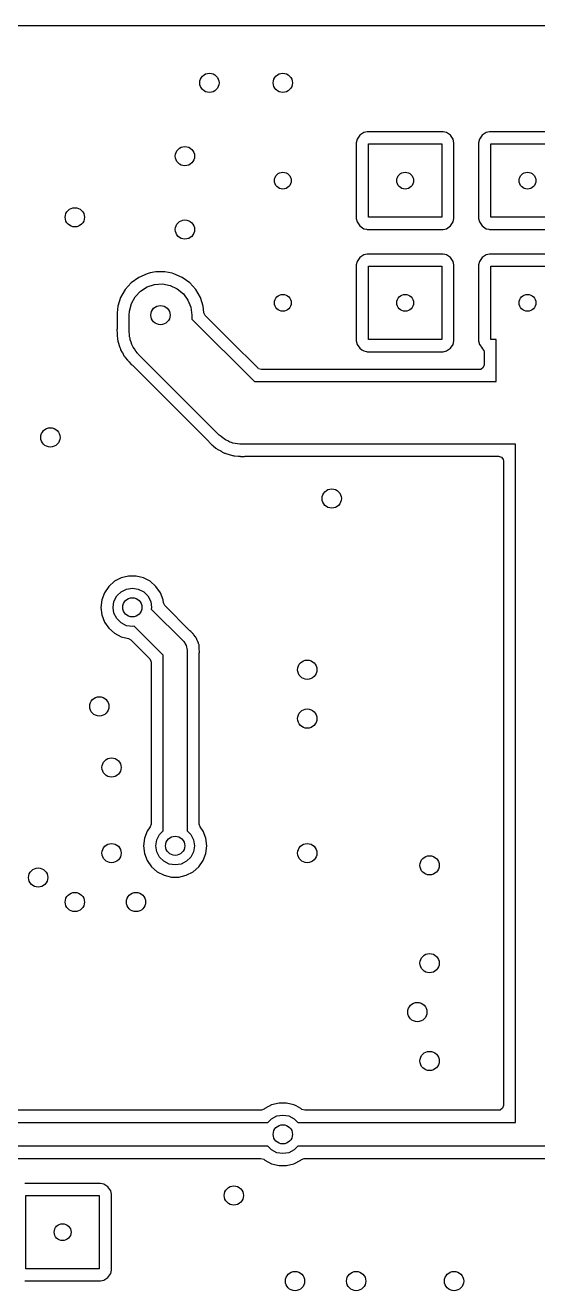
# Model space of a CAD drawing. Extents: x -0.19 to 2.19, y -0.19 to 1.39.
# Drawn here: x 0.61 to 1.028, y 0.352 to 1.387 of the extents above; entities that cross this region are included whole.
import ezdxf

# ---------------------------------------------------------------- set-up
doc = ezdxf.new("R2010")
doc.units = 0
doc.header["$MEASUREMENT"] = 0
doc.layers.add('BLACK', color=7, linetype='CONTINUOUS')

msp = doc.modelspace()

# ---------------------------------------------------------------- linework, layer by layer
at = {"layer": 'BLACK', "linetype": 'CONTINUOUS'}
for p, q in [((-0.1831, 1.387), (2.1831, 1.387)), ((0.8807, 1.2938), (0.8801, 1.291)), ((0.8829, 1.2971), (0.8807, 1.2938)), ((0.8807, 1.2938), (0.8807, 1.2938)), ((0.8862, 1.2993), (0.8829, 1.2971)), ((0.8829, 1.2971), (0.8829, 1.2971)), ((0.889, 1.2999), (0.8862, 1.2993)), ((0.8862, 1.2993), (0.8862, 1.2993)), ((0.951, 1.2999), (0.889, 1.2999)), ((0.889, 1.2999), (0.889, 1.2999)), ((0.889, 1.2999), (0.889, 1.2999)), ((0.9538, 1.2993), (0.951, 1.2999)), ((0.951, 1.2999), (0.951, 1.2999)), ((0.9571, 1.2971), (0.9538, 1.2993)), ((0.9538, 1.2993), (0.9538, 1.2993)), ((0.9538, 1.2993), (0.9538, 1.2993)), ((0.9538, 1.2993), (0.9538, 1.2993)), ((0.9593, 1.2938), (0.9571, 1.2971)), ((0.9571, 1.2971), (0.9571, 1.2971)), ((0.9599, 1.291), (0.9593, 1.2938)), ((0.9807, 1.2938), (0.9801, 1.291)), ((0.9829, 1.2971), (0.9807, 1.2938)), ((0.9807, 1.2938), (0.9807, 1.2938)), ((0.9862, 1.2993), (0.9829, 1.2971)), ((0.9829, 1.2971), (0.9829, 1.2971)), ((0.989, 1.2999), (0.9862, 1.2993)), ((0.9862, 1.2993), (0.9862, 1.2993)), ((1.051, 1.2999), (0.989, 1.2999)), ((0.989, 1.2999), (0.989, 1.2999)), ((0.989, 1.2999), (0.989, 1.2999)), ((0.8801, 1.291), (0.8801, 1.291)), ((0.8801, 1.291), (0.8801, 1.229)), ((0.89, 1.23), (0.89, 1.29)), ((0.89, 1.29), (0.95, 1.29)), ((0.95, 1.29), (0.95, 1.23)), ((0.9599, 1.229), (0.9599, 1.291)), ((0.9801, 1.291), (0.9801, 1.291)), ((0.9801, 1.291), (0.9801, 1.229)), ((0.99, 1.23), (0.99, 1.29)), ((0.99, 1.29), (1.05, 1.29)), ((0.8801, 1.229), (0.8801, 1.229)), ((0.8801, 1.229), (0.8807, 1.2262)), ((0.8807, 1.2262), (0.8807, 1.2262)), ((0.8807, 1.2262), (0.8829, 1.2229)), ((0.8829, 1.2229), (0.8829, 1.2229)), ((0.8829, 1.2229), (0.8862, 1.2207)), ((0.95, 1.23), (0.89, 1.23)), ((0.9538, 1.2207), (0.9571, 1.2229)), ((0.9571, 1.2229), (0.9593, 1.2262)), ((0.9593, 1.2262), (0.9599, 1.229)), ((0.9599, 1.229), (0.9599, 1.229)), ((0.9801, 1.229), (0.9807, 1.2262)), ((0.9801, 1.229), (0.9801, 1.229)), ((0.9807, 1.2262), (0.9807, 1.2262)), ((0.9807, 1.2262), (0.9829, 1.2229)), ((0.9829, 1.2229), (0.9829, 1.2229)), ((0.9829, 1.2229), (0.9862, 1.2207)), ((1.05, 1.23), (0.99, 1.23)), ((0.8862, 1.2207), (0.8883, 1.2203)), ((0.8883, 1.2203), (0.889, 1.2201)), ((0.889, 1.2201), (0.889, 1.2201)), ((0.889, 1.2201), (0.889, 1.2201)), ((0.889, 1.2201), (0.889, 1.2201)), ((0.889, 1.2201), (0.951, 1.2201)), ((0.951, 1.2201), (0.9538, 1.2207)), ((0.951, 1.2201), (0.951, 1.2201)), ((0.9862, 1.2207), (0.9883, 1.2203)), ((0.9883, 1.2203), (0.989, 1.2201)), ((0.989, 1.2201), (0.989, 1.2201)), ((0.989, 1.2201), (0.989, 1.2201)), ((0.989, 1.2201), (0.989, 1.2201)), ((0.989, 1.2201), (1.051, 1.2201)), ((0.8807, 1.1939), (0.8801, 1.191)), ((0.8801, 1.191), (0.8801, 1.191)), ((0.8801, 1.191), (0.8801, 1.129)), ((0.8829, 1.1971), (0.8807, 1.1939)), ((0.8807, 1.1939), (0.8807, 1.1939)), ((0.8862, 1.1993), (0.8829, 1.1971)), ((0.8829, 1.1971), (0.8829, 1.1971)), ((0.889, 1.1999), (0.8862, 1.1993)), ((0.8862, 1.1993), (0.8862, 1.1993)), ((0.951, 1.1999), (0.889, 1.1999)), ((0.889, 1.1999), (0.889, 1.1999)), ((0.889, 1.1999), (0.889, 1.1999)), ((0.9538, 1.1993), (0.951, 1.1999)), ((0.951, 1.1999), (0.951, 1.1999)), ((0.9571, 1.1971), (0.9538, 1.1993)), ((0.9538, 1.1993), (0.9538, 1.1993)), ((0.9538, 1.1993), (0.9538, 1.1993)), ((0.9538, 1.1993), (0.9538, 1.1993)), ((0.9593, 1.1939), (0.9571, 1.1971)), ((0.9571, 1.1971), (0.9571, 1.1971)), ((0.9599, 1.191), (0.9593, 1.1939)), ((0.9599, 1.129), (0.9599, 1.191)), ((0.9807, 1.1939), (0.9801, 1.191)), ((0.9801, 1.191), (0.9801, 1.191)), ((0.9801, 1.191), (0.9801, 1.129)), ((0.9829, 1.1971), (0.9807, 1.1939)), ((0.9807, 1.1939), (0.9807, 1.1939)), ((0.9862, 1.1993), (0.9829, 1.1971)), ((0.9829, 1.1971), (0.9829, 1.1971)), ((0.989, 1.1999), (0.9862, 1.1993)), ((0.9862, 1.1993), (0.9862, 1.1993)), ((1.051, 1.1999), (0.989, 1.1999)), ((0.989, 1.1999), (0.989, 1.1999)), ((0.989, 1.1999), (0.989, 1.1999)), ((0.7022, 1.1809), (0.6961, 1.1765)), ((0.709, 1.1839), (0.7022, 1.1809)), ((0.7022, 1.1809), (0.7022, 1.1809)), ((0.7116, 1.1845), (0.709, 1.1839)), ((0.709, 1.1839), (0.709, 1.1839)), ((0.7163, 1.1854), (0.7116, 1.1845)), ((0.7237, 1.1854), (0.7163, 1.1854)), ((0.7296, 1.1842), (0.7237, 1.1854)), ((0.731, 1.1839), (0.7296, 1.1842)), ((0.7378, 1.1809), (0.731, 1.1839)), ((0.731, 1.1839), (0.731, 1.1839)), ((0.731, 1.1839), (0.731, 1.1839)), ((0.731, 1.1839), (0.731, 1.1839)), ((0.7439, 1.1765), (0.7378, 1.1809)), ((0.7378, 1.1809), (0.7378, 1.1809)), ((0.7378, 1.1809), (0.7378, 1.1809)), ((0.89, 1.13), (0.89, 1.19)), ((0.89, 1.19), (0.95, 1.19)), ((0.95, 1.19), (0.95, 1.13)), ((0.99, 1.13), (0.99, 1.19)), ((0.99, 1.19), (1.05, 1.19)), ((0.6912, 1.1709), (0.6874, 1.1645)), ((0.6961, 1.1765), (0.6912, 1.1709)), ((0.6912, 1.1709), (0.6912, 1.1709)), ((0.6961, 1.1765), (0.6961, 1.1765)), ((0.6993, 1.165), (0.7037, 1.1697)), ((0.7037, 1.1697), (0.7091, 1.1732)), ((0.7091, 1.1732), (0.7152, 1.1751)), ((0.7152, 1.1751), (0.7216, 1.1755)), ((0.7216, 1.1755), (0.7279, 1.1743)), ((0.7279, 1.1743), (0.7337, 1.1716)), ((0.7337, 1.1716), (0.7387, 1.1675)), ((0.7488, 1.1709), (0.7439, 1.1765)), ((0.7507, 1.1678), (0.7488, 1.1709)), ((0.6874, 1.1645), (0.6851, 1.1574)), ((0.6874, 1.1645), (0.6874, 1.1645)), ((0.6946, 1.1532), (0.6962, 1.1594)), ((0.6962, 1.1594), (0.6993, 1.165)), ((0.7387, 1.1675), (0.7424, 1.1623)), ((0.7424, 1.1623), (0.7448, 1.1564)), ((0.7526, 1.1645), (0.7507, 1.1678)), ((0.7549, 1.1574), (0.7526, 1.1645)), ((0.7526, 1.1645), (0.7526, 1.1645)), ((0.7526, 1.1645), (0.7526, 1.1645)), ((0.6851, 1.1574), (0.6845, 1.1519)), ((0.6845, 1.1519), (0.6845, 1.1393)), ((0.6944, 1.15), (0.6946, 1.1532)), ((0.6944, 1.1362), (0.6944, 1.15)), ((0.7448, 1.1564), (0.7456, 1.15)), ((0.7456, 1.15), (0.7456, 1.1468)), ((0.7554, 1.1522), (0.7549, 1.1574)), ((0.7554, 1.152), (0.7554, 1.1522)), ((0.7565, 1.1498), (0.7554, 1.152)), ((0.7773, 1.129), (0.7565, 1.1498)), ((0.6845, 1.1387), (0.6844, 1.1381)), ((0.6845, 1.1393), (0.6845, 1.1387)), ((0.7456, 1.1468), (0.7968, 1.0956)), ((0.6844, 1.1381), (0.6845, 1.1353)), ((0.6845, 1.1353), (0.6845, 1.1352)), ((0.6845, 1.1352), (0.6845, 1.1344)), ((0.6845, 1.1344), (0.6845, 1.1344)), ((0.6845, 1.1344), (0.6846, 1.1335)), ((0.6846, 1.1335), (0.6846, 1.1334)), ((0.6846, 1.1334), (0.6848, 1.1306)), ((0.6848, 1.1306), (0.6848, 1.1306)), ((0.6848, 1.1306), (0.685, 1.13)), ((0.685, 1.13), (0.6851, 1.1294)), ((0.6851, 1.1294), (0.6851, 1.1288)), ((0.6851, 1.1288), (0.686, 1.1262)), ((0.6947, 1.1342), (0.6944, 1.1362)), ((0.6947, 1.1322), (0.6947, 1.1342)), ((0.6951, 1.1311), (0.6947, 1.1322)), ((0.6952, 1.1299), (0.6951, 1.1311)), ((0.696, 1.128), (0.6952, 1.1299)), ((0.7998, 1.1066), (0.7773, 1.129)), ((0.8801, 1.129), (0.8807, 1.1261)), ((0.8801, 1.129), (0.8801, 1.129)), ((0.95, 1.13), (0.89, 1.13)), ((0.9593, 1.1261), (0.9599, 1.129)), ((0.9801, 1.129), (0.9801, 1.129)), ((0.9801, 1.129), (0.9807, 1.1261)), ((0.9944, 1.13), (0.99, 1.13)), ((0.9944, 1.0956), (0.9944, 1.13)), ((0.686, 1.1262), (0.686, 1.1261)), ((0.686, 1.1261), (0.6867, 1.1235)), ((0.6867, 1.1235), (0.6867, 1.1235)), ((0.6867, 1.1235), (0.687, 1.1229)), ((0.687, 1.1229), (0.6872, 1.1223)), ((0.6872, 1.1223), (0.6874, 1.1217)), ((0.6874, 1.1217), (0.6874, 1.1217)), ((0.6874, 1.1217), (0.6888, 1.1193)), ((0.6888, 1.1193), (0.6889, 1.1193)), ((0.6889, 1.1193), (0.6901, 1.1168)), ((0.6965, 1.1261), (0.696, 1.128)), ((0.6971, 1.125), (0.6965, 1.1261)), ((0.6976, 1.1239), (0.6971, 1.125)), ((0.6988, 1.1223), (0.6976, 1.1239)), ((0.6998, 1.1205), (0.6988, 1.1223)), ((0.7011, 1.119), (0.6998, 1.1205)), ((0.7013, 1.1187), (0.7011, 1.119)), ((0.7015, 1.1185), (0.7013, 1.1187)), ((0.7019, 1.1181), (0.7015, 1.1185)), ((0.7681, 1.0519), (0.7019, 1.1181)), ((0.8807, 1.1261), (0.8807, 1.1261)), ((0.8807, 1.1261), (0.8829, 1.1229)), ((0.8829, 1.1229), (0.8829, 1.1229)), ((0.8829, 1.1229), (0.8846, 1.1217)), ((0.8846, 1.1217), (0.8862, 1.1207)), ((0.8862, 1.1207), (0.8883, 1.1203)), ((0.8883, 1.1203), (0.889, 1.1201)), ((0.889, 1.1201), (0.889, 1.1201)), ((0.889, 1.1201), (0.889, 1.1201)), ((0.889, 1.1201), (0.889, 1.1201)), ((0.889, 1.1201), (0.951, 1.1201)), ((0.951, 1.1201), (0.9538, 1.1207)), ((0.951, 1.1201), (0.951, 1.1201)), ((0.9538, 1.1207), (0.9571, 1.1229)), ((0.9571, 1.1229), (0.9593, 1.1261)), ((0.9807, 1.1261), (0.9807, 1.1261)), ((0.9807, 1.1261), (0.981, 1.1258)), ((0.981, 1.1258), (0.9829, 1.1229)), ((0.9829, 1.1229), (0.9829, 1.1229)), ((0.9829, 1.1229), (0.9832, 1.1226)), ((0.9832, 1.1226), (0.9831, 1.1226)), ((0.9831, 1.1226), (0.9843, 1.1211)), ((0.9843, 1.1211), (0.9845, 1.1197)), ((0.9845, 1.1197), (0.9845, 1.1094)), ((0.6901, 1.1168), (0.6905, 1.1163)), ((0.6905, 1.1163), (0.6908, 1.1158)), ((0.6908, 1.1158), (0.6912, 1.1153)), ((0.6912, 1.1153), (0.6912, 1.1153)), ((0.6912, 1.1153), (0.693, 1.1132)), ((0.693, 1.1132), (0.6931, 1.1132)), ((0.6931, 1.1132), (0.6936, 1.1125)), ((0.6936, 1.1125), (0.6941, 1.112)), ((0.6941, 1.112), (0.6942, 1.1118)), ((0.6942, 1.1118), (0.6943, 1.1118)), ((0.6943, 1.1118), (0.6943, 1.1117)), ((0.6943, 1.1117), (0.6961, 1.1097)), ((0.6961, 1.1097), (0.6967, 1.1094)), ((0.6967, 1.1094), (0.6971, 1.109)), ((0.6971, 1.109), (0.759, 1.0471)), ((0.9845, 1.1094), (0.9838, 1.1071)), ((0.8002, 1.1062), (0.7998, 1.1066)), ((0.8025, 1.1055), (0.8002, 1.1062)), ((0.9807, 1.1055), (0.8025, 1.1055)), ((0.9819, 1.1056), (0.9807, 1.1055)), ((0.9838, 1.1071), (0.9819, 1.1056)), ((0.7968, 1.0956), (0.9944, 1.0956)), ((0.759, 1.0471), (0.7594, 1.0467)), ((0.7594, 1.0467), (0.7597, 1.0461)), ((0.7597, 1.0461), (0.7597, 1.0461)), ((0.7597, 1.0461), (0.7618, 1.0443)), ((0.7697, 1.0507), (0.7681, 1.0519)), ((0.7712, 1.0493), (0.7697, 1.0507)), ((0.7722, 1.0487), (0.7712, 1.0493)), ((0.7732, 1.048), (0.7722, 1.0487)), ((0.775, 1.0472), (0.7732, 1.048)), ((0.7768, 1.0462), (0.775, 1.0472)), ((0.778, 1.0459), (0.7768, 1.0462)), ((0.7791, 1.0454), (0.778, 1.0459)), ((0.7811, 1.0451), (0.7791, 1.0454)), ((0.7618, 1.0443), (0.7618, 1.0442)), ((0.7618, 1.0442), (0.7625, 1.0436)), ((0.7625, 1.0436), (0.7625, 1.0436)), ((0.7625, 1.0436), (0.7631, 1.0431)), ((0.7631, 1.0431), (0.7632, 1.043)), ((0.7632, 1.043), (0.7653, 1.0412)), ((0.7653, 1.0412), (0.7653, 1.0412)), ((0.7653, 1.0412), (0.7658, 1.0409)), ((0.7658, 1.0409), (0.7663, 1.0405)), ((0.7663, 1.0405), (0.7668, 1.0401)), ((0.7668, 1.0401), (0.7693, 1.0389)), ((0.7693, 1.0389), (0.7693, 1.0388)), ((0.7693, 1.0388), (0.7717, 1.0374)), ((0.7717, 1.0374), (0.7723, 1.0372)), ((0.7723, 1.0372), (0.7729, 1.037)), ((0.7729, 1.037), (0.7734, 1.0367)), ((0.7734, 1.0367), (0.7761, 1.036)), ((0.7761, 1.036), (0.7762, 1.036)), ((0.7762, 1.036), (0.7788, 1.0351)), ((0.7788, 1.0351), (0.7794, 1.0351)), ((0.7794, 1.0351), (0.78, 1.035)), ((0.78, 1.035), (0.7806, 1.0348)), ((0.783, 1.0446), (0.7811, 1.0451)), ((0.785, 1.0445), (0.783, 1.0446)), ((0.7854, 1.0444), (0.785, 1.0445)), ((0.7857, 1.0444), (0.7854, 1.0444)), ((0.7862, 1.0444), (0.7857, 1.0444)), ((1.0102, 1.0444), (0.7862, 1.0444)), ((1.0102, 0.91), (1.0102, 1.0444)), ((0.7806, 1.0348), (0.7834, 1.0347)), ((0.7834, 1.0347), (0.7835, 1.0346)), ((0.7835, 1.0346), (0.7839, 1.0346)), ((0.7839, 1.0346), (0.7844, 1.0346)), ((0.7844, 1.0346), (0.7844, 1.0346)), ((0.7844, 1.0346), (0.7844, 1.0346)), ((0.7844, 1.0346), (0.7852, 1.0346)), ((0.7852, 1.0346), (0.7853, 1.0345)), ((0.7853, 1.0345), (0.7872, 1.0345)), ((0.7872, 1.0345), (0.7881, 1.0344)), ((0.7881, 1.0344), (0.7887, 1.0345)), ((0.7881, 1.0344), (0.7881, 1.0344)), ((0.7881, 1.0344), (0.7881, 1.0344)), ((0.7887, 1.0345), (0.7893, 1.0346)), ((0.7893, 1.0346), (0.9964, 1.0346)), ((0.9964, 1.0346), (0.9987, 1.0338)), ((0.9987, 1.0338), (1.0001, 1.0318)), ((1.0001, 1.0318), (1.0003, 1.0307)), ((1.0003, 1.0307), (1.0003, 0.5036)), ((0.6824, 0.9323), (0.6777, 0.9281)), ((0.6879, 0.9351), (0.6824, 0.9323)), ((0.6939, 0.9366), (0.6879, 0.9351)), ((0.7001, 0.9366), (0.6939, 0.9366)), ((0.6939, 0.9366), (0.6939, 0.9366)), ((0.7062, 0.9351), (0.7001, 0.9366)), ((0.7001, 0.9366), (0.7001, 0.9366)), ((0.7089, 0.9337), (0.7062, 0.9351)), ((0.7117, 0.9323), (0.7089, 0.9337)), ((0.7163, 0.9281), (0.7117, 0.9323)), ((0.6742, 0.923), (0.672, 0.9172)), ((0.6777, 0.9281), (0.6742, 0.923)), ((0.6843, 0.9203), (0.6878, 0.9238)), ((0.6878, 0.9238), (0.6922, 0.926)), ((0.6922, 0.926), (0.697, 0.9268)), ((0.697, 0.9268), (0.7019, 0.926)), ((0.7019, 0.926), (0.7063, 0.9238)), ((0.7063, 0.9238), (0.7098, 0.9203)), ((0.7199, 0.923), (0.7163, 0.9281)), ((0.7221, 0.9172), (0.7199, 0.923)), ((0.672, 0.9172), (0.6712, 0.911)), ((0.6712, 0.911), (0.6712, 0.911)), ((0.6712, 0.911), (0.672, 0.9048)), ((0.672, 0.9172), (0.672, 0.9172)), ((0.6813, 0.911), (0.682, 0.9159)), ((0.682, 0.9062), (0.6813, 0.911)), ((0.682, 0.9159), (0.6843, 0.9203)), ((0.7098, 0.9203), (0.712, 0.9159)), ((0.712, 0.9159), (0.7128, 0.911)), ((0.7128, 0.911), (0.7125, 0.9094)), ((0.7224, 0.9147), (0.7221, 0.9172)), ((0.7221, 0.9172), (0.7221, 0.9172)), ((0.7224, 0.9146), (0.7224, 0.9147)), ((0.7235, 0.9124), (0.7224, 0.9146)), ((0.7441, 0.8918), (0.7235, 0.9124)), ((0.672, 0.9048), (0.672, 0.9048)), ((0.672, 0.9048), (0.6742, 0.899)), ((0.6843, 0.9018), (0.682, 0.9062)), ((0.6878, 0.8983), (0.6843, 0.9018)), ((0.7125, 0.9094), (0.739, 0.883)), ((1.0102, 0.4898), (1.0102, 0.91)), ((0.6742, 0.899), (0.6777, 0.8939)), ((0.6777, 0.8939), (0.6777, 0.8939)), ((0.6777, 0.8939), (0.6777, 0.8939)), ((0.6777, 0.8939), (0.6824, 0.8898)), ((0.6922, 0.896), (0.6878, 0.8983)), ((0.697, 0.8953), (0.6922, 0.896)), ((0.6986, 0.8955), (0.697, 0.8953)), ((0.7222, 0.872), (0.6986, 0.8955)), ((0.7448, 0.8912), (0.7441, 0.8918)), ((0.745, 0.8911), (0.7448, 0.8912)), ((0.7464, 0.8895), (0.745, 0.8911)), ((0.745, 0.8911), (0.745, 0.8911)), ((0.6824, 0.8898), (0.6879, 0.8869)), ((0.6879, 0.8869), (0.6939, 0.8854)), ((0.6939, 0.8854), (0.6939, 0.8854)), ((0.6939, 0.8854), (0.694, 0.8854)), ((0.694, 0.8854), (0.6958, 0.8844)), ((0.6958, 0.8844), (0.7112, 0.869)), ((0.739, 0.883), (0.739, 0.883)), ((0.739, 0.883), (0.7411, 0.8798)), ((0.7411, 0.8798), (0.7418, 0.876)), ((0.7465, 0.8894), (0.7464, 0.8895)), ((0.7469, 0.889), (0.7465, 0.8894)), ((0.7473, 0.8885), (0.7469, 0.889)), ((0.7469, 0.889), (0.7469, 0.889)), ((0.7469, 0.889), (0.7469, 0.889)), ((0.7474, 0.8884), (0.7473, 0.8885)), ((0.7487, 0.8868), (0.7474, 0.8884)), ((0.7489, 0.8865), (0.7487, 0.8868)), ((0.7493, 0.8858), (0.7489, 0.8865)), ((0.7495, 0.8856), (0.7493, 0.8858)), ((0.7501, 0.8838), (0.7495, 0.8856)), ((0.7502, 0.8837), (0.7501, 0.8838)), ((0.7502, 0.8835), (0.7502, 0.8837)), ((0.7511, 0.8817), (0.7502, 0.8835)), ((0.7511, 0.8816), (0.7511, 0.8817)), ((0.7511, 0.8814), (0.7511, 0.8816)), ((0.7513, 0.8806), (0.7511, 0.8814)), ((0.7515, 0.8803), (0.7513, 0.8806)), ((0.7516, 0.8782), (0.7515, 0.8803)), ((0.7222, 0.7383), (0.7222, 0.872)), ((0.7418, 0.876), (0.7418, 0.7383)), ((0.7516, 0.8781), (0.7516, 0.8782)), ((0.7517, 0.8775), (0.7516, 0.8781)), ((0.7517, 0.8768), (0.7517, 0.8775)), ((0.7517, 0.8775), (0.7517, 0.8775)), ((0.7517, 0.8767), (0.7517, 0.8768)), ((0.7519, 0.8746), (0.7517, 0.8767)), ((0.7517, 0.8735), (0.7518, 0.8743)), ((0.7517, 0.7338), (0.7517, 0.8735)), ((0.7518, 0.8743), (0.7519, 0.8746)), ((0.7112, 0.869), (0.7122, 0.8669)), ((0.7122, 0.8669), (0.7123, 0.8663)), ((0.7123, 0.8663), (0.7123, 0.7338)), ((0.7222, 0.7282), (0.7222, 0.7383)), ((0.7222, 0.7383), (0.7222, 0.7383)), ((0.7418, 0.7383), (0.7418, 0.7383)), ((0.7418, 0.7383), (0.7418, 0.7282)), ((0.7092, 0.728), (0.707, 0.7222)), ((0.7116, 0.7315), (0.7092, 0.728)), ((0.7123, 0.7338), (0.7116, 0.7315)), ((0.717, 0.7209), (0.7193, 0.7253)), ((0.7193, 0.7253), (0.7222, 0.7282)), ((0.7418, 0.7282), (0.7447, 0.7253)), ((0.7447, 0.7253), (0.747, 0.7209)), ((0.7524, 0.7315), (0.7517, 0.7338)), ((0.7548, 0.728), (0.7524, 0.7315)), ((0.757, 0.7222), (0.7548, 0.728)), ((0.707, 0.7222), (0.7062, 0.716)), ((0.7062, 0.716), (0.7062, 0.716)), ((0.7062, 0.716), (0.707, 0.7098)), ((0.707, 0.7222), (0.707, 0.7222)), ((0.7163, 0.716), (0.717, 0.7209)), ((0.717, 0.7111), (0.7163, 0.716)), ((0.747, 0.7209), (0.7477, 0.716)), ((0.7477, 0.716), (0.747, 0.7111)), ((0.7578, 0.716), (0.757, 0.7222)), ((0.757, 0.7098), (0.7578, 0.716)), ((0.707, 0.7098), (0.707, 0.7098)), ((0.707, 0.7098), (0.7092, 0.704)), ((0.7092, 0.704), (0.7127, 0.6989)), ((0.7193, 0.7067), (0.717, 0.7111)), ((0.7227, 0.7033), (0.7193, 0.7067)), ((0.7447, 0.7067), (0.7413, 0.7033)), ((0.747, 0.7111), (0.7447, 0.7067)), ((0.7513, 0.6989), (0.7548, 0.704)), ((0.7548, 0.704), (0.757, 0.7098)), ((0.7127, 0.6989), (0.7127, 0.6989)), ((0.7127, 0.6989), (0.7127, 0.6989)), ((0.7127, 0.6989), (0.7173, 0.6948)), ((0.7173, 0.6948), (0.7229, 0.6919)), ((0.7271, 0.701), (0.7227, 0.7033)), ((0.732, 0.7003), (0.7271, 0.701)), ((0.7369, 0.701), (0.732, 0.7003)), ((0.7413, 0.7033), (0.7369, 0.701)), ((0.7411, 0.6919), (0.7467, 0.6948)), ((0.7467, 0.6948), (0.7513, 0.6989)), ((0.7229, 0.6919), (0.7289, 0.6904)), ((0.7289, 0.6904), (0.7289, 0.6904)), ((0.7289, 0.6904), (0.7351, 0.6904)), ((0.7351, 0.6904), (0.7411, 0.6919)), ((0.7351, 0.6904), (0.7351, 0.6904)), ((0.8021, 0.4997), (0.3636, 0.4997)), ((0.8025, 0.4997), (0.8021, 0.4997)), ((0.8047, 0.5007), (0.8025, 0.4997)), ((0.8053, 0.5012), (0.8047, 0.5007)), ((0.8109, 0.5041), (0.8053, 0.5012)), ((0.8169, 0.5056), (0.8109, 0.5041)), ((0.8231, 0.5056), (0.8169, 0.5056)), ((0.8169, 0.5056), (0.8169, 0.5056)), ((0.8291, 0.5041), (0.8231, 0.5056)), ((0.8231, 0.5056), (0.8231, 0.5056)), ((0.8308, 0.5032), (0.8291, 0.5041)), ((0.8347, 0.5012), (0.8308, 0.5032)), ((0.8353, 0.5007), (0.8347, 0.5012)), ((0.8347, 0.5012), (0.8347, 0.5012)), ((0.8356, 0.5004), (0.8353, 0.5007)), ((0.8379, 0.4997), (0.8356, 0.5004)), ((0.9964, 0.4997), (0.8379, 0.4997)), ((0.9976, 0.4999), (0.9964, 0.4997)), ((0.9996, 0.5013), (0.9976, 0.4999)), ((1.0003, 0.5036), (0.9996, 0.5013)), ((0.3522, 0.4898), (0.8078, 0.4898)), ((0.8078, 0.4898), (0.8107, 0.4927)), ((0.8107, 0.4927), (0.8151, 0.495)), ((0.8151, 0.495), (0.82, 0.4957)), ((0.82, 0.4957), (0.8249, 0.495)), ((0.8249, 0.495), (0.8293, 0.4927)), ((0.8293, 0.4927), (0.8322, 0.4898)), ((0.8322, 0.4898), (1.0102, 0.4898)), ((0.8078, 0.4702), (0.3522, 0.4702)), ((0.8107, 0.4673), (0.8078, 0.4702)), ((0.8151, 0.465), (0.8107, 0.4673)), ((0.8293, 0.4673), (0.8249, 0.465)), ((0.8322, 0.4702), (0.8293, 0.4673)), ((1.02, 0.4702), (0.8322, 0.4702)), ((1.1159, 0.4702), (1.02, 0.4702)), ((0.3579, 0.4603), (0.8021, 0.4603)), ((0.8021, 0.4603), (0.8044, 0.4596)), ((0.8044, 0.4596), (0.8047, 0.4593)), ((0.8047, 0.4593), (0.8053, 0.4588)), ((0.8053, 0.4588), (0.8109, 0.4559)), ((0.8109, 0.4559), (0.8169, 0.4544)), ((0.82, 0.4643), (0.8151, 0.465)), ((0.8249, 0.465), (0.82, 0.4643)), ((0.8231, 0.4544), (0.8291, 0.4559)), ((0.8291, 0.4559), (0.8347, 0.4588)), ((0.8347, 0.4588), (0.8353, 0.4593)), ((0.8353, 0.4593), (0.8375, 0.4603)), ((0.8375, 0.4603), (0.8379, 0.4603)), ((0.8379, 0.4603), (1.0172, 0.4603)), ((1.0172, 0.4603), (1.0186, 0.4603)), ((1.0186, 0.4603), (1.1102, 0.4603)), ((0.8169, 0.4544), (0.8169, 0.4544)), ((0.8169, 0.4544), (0.8231, 0.4544)), ((0.8231, 0.4544), (0.8231, 0.4544)), ((0.671, 0.4399), (0.609, 0.4399)), ((0.6738, 0.4393), (0.671, 0.4399)), ((0.671, 0.4399), (0.671, 0.4399)), ((0.6771, 0.4371), (0.6738, 0.4393)), ((0.6738, 0.4393), (0.6738, 0.4393)), ((0.6738, 0.4393), (0.6738, 0.4393)), ((0.6738, 0.4393), (0.6738, 0.4393)), ((0.6793, 0.4338), (0.6771, 0.4371)), ((0.6771, 0.4371), (0.6771, 0.4371)), ((0.61, 0.37), (0.61, 0.43)), ((0.61, 0.43), (0.67, 0.43)), ((0.67, 0.43), (0.67, 0.37)), ((0.6799, 0.431), (0.6793, 0.4338)), ((0.6799, 0.379), (0.6799, 0.431)), ((0.6799, 0.369), (0.6799, 0.379)), ((0.67, 0.37), (0.61, 0.37)), ((0.6738, 0.3607), (0.6771, 0.3629)), ((0.6771, 0.3629), (0.6793, 0.3662)), ((0.6793, 0.3662), (0.6799, 0.369)), ((0.609, 0.3601), (0.671, 0.3601)), ((0.671, 0.3601), (0.6738, 0.3607)), ((0.671, 0.3601), (0.671, 0.3601))]:
    msp.add_line(p, q, dxfattribs=at)
at = {"layer": 'BLACK'}
for centre, radius in [((0.76, 1.34), 0.00787), ((0.82, 1.34), 0.00787), ((0.74, 1.28), 0.00787), ((0.82, 1.26), 0.00689), ((0.92, 1.26), 0.00689), ((1.02, 1.26), 0.00689), ((0.65, 1.23), 0.00787), ((0.74, 1.22), 0.00787), ((0.82, 1.16), 0.00689), ((0.92, 1.16), 0.00689), ((1.02, 1.16), 0.00689), ((0.72, 1.15), 0.00787), ((0.63, 1.05), 0.00787), ((0.86, 1), 0.00787), ((0.697, 0.911), 0.00787), ((0.84, 0.86), 0.00787), ((0.67, 0.83), 0.00787), ((0.84, 0.82), 0.00787), ((0.68, 0.78), 0.00787), ((0.68, 0.71), 0.00787), ((0.732, 0.716), 0.00787), ((0.84, 0.71), 0.00787), ((0.94, 0.7), 0.00787), ((0.62, 0.69), 0.00787), ((0.65, 0.67), 0.00787), ((0.7, 0.67), 0.00787), ((0.94, 0.62), 0.00787), ((0.93, 0.58), 0.00787), ((0.94, 0.54), 0.00787), ((0.82, 0.48), 0.00787), ((0.78, 0.43), 0.00787), ((0.64, 0.4), 0.00689), ((0.83, 0.36), 0.00787), ((0.88, 0.36), 0.00787), ((0.96, 0.36), 0.00787)]:
    msp.add_circle(centre, radius, dxfattribs=at)

doc.saveas('drawing.dxf')
